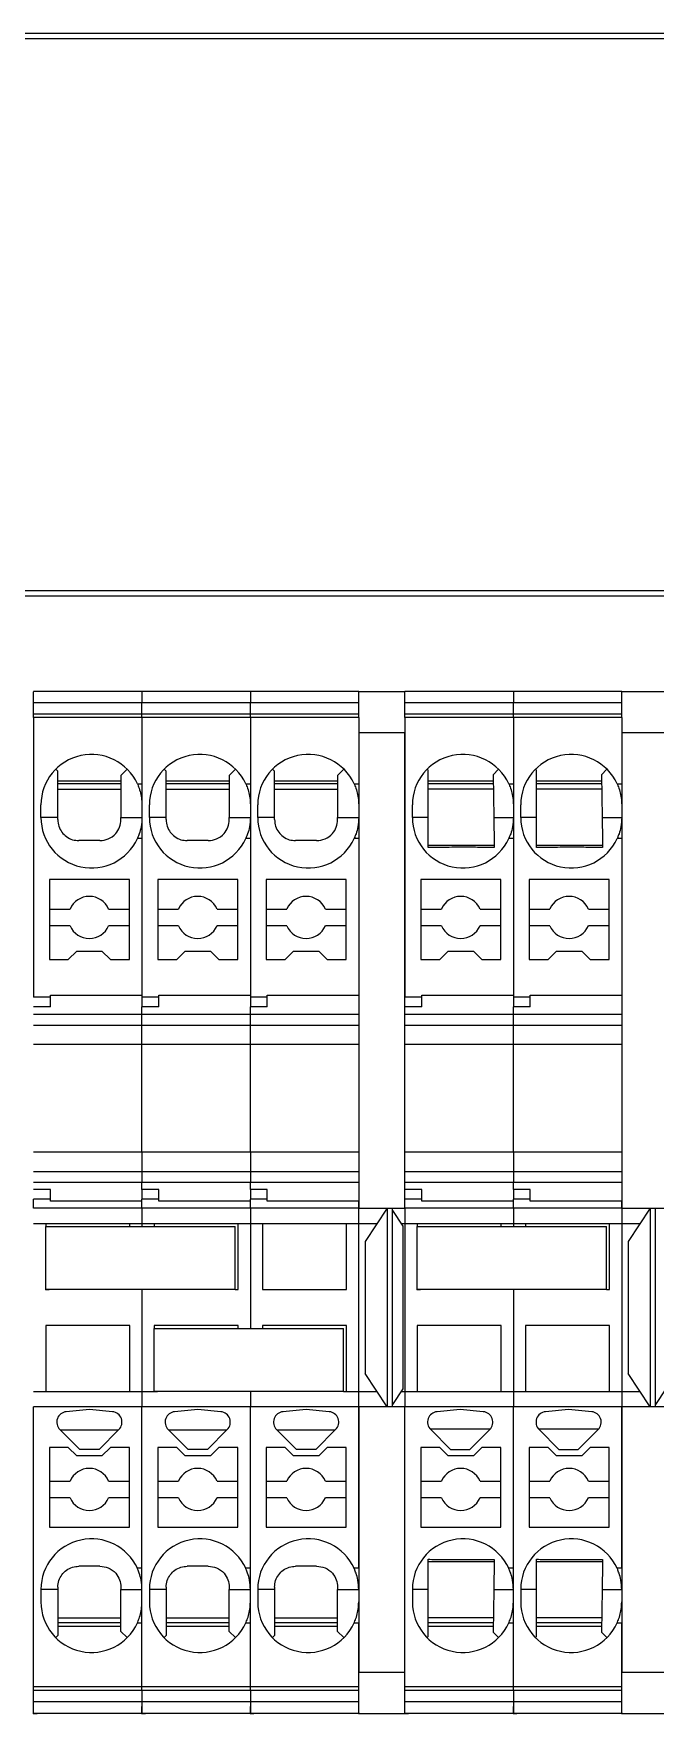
# Model space of a CAD drawing. Header units: millimetres. Extents: x 24 to 293, y 35 to 211.
# Drawn here: x 53.42 to 68.2, y 77.43 to 117.37 of the extents above; entities that cross this region are included whole.
import ezdxf

# ---------------------------------------------------------------- set-up
doc = ezdxf.new("R2010")
doc.units = ezdxf.units.MM
doc.header["$PDSIZE"] = -1

msp = doc.modelspace()

# ---------------------------------------------------------------- linework, layer by layer
at = {"color": 7, "linetype": 'Continuous', "lineweight": 25}
for p, q in [((136.464, 117.366), (38.214, 117.366)), ((136.464, 117.241), (38.214, 117.241)), ((136.464, 104.116), (38.214, 104.116)), ((136.464, 103.991), (38.214, 103.991)), ((55.998, 101.728), (53.423, 101.728)), ((53.423, 101.728), (53.423, 101.717)), ((53.423, 101.187), (53.423, 101.717)), ((55.998, 101.454), (53.423, 101.454)), ((55.998, 101.728), (55.998, 101.454)), ((58.573, 101.728), (55.998, 101.728)), ((55.998, 101.187), (55.998, 101.454)), ((58.573, 101.454), (55.998, 101.454)), ((61.148, 101.728), (58.573, 101.728)), ((58.573, 101.728), (58.573, 101.454)), ((61.148, 101.454), (58.573, 101.454)), ((58.573, 101.187), (58.573, 101.454)), ((61.148, 101.728), (62.248, 101.728)), ((61.148, 101.728), (61.148, 101.717)), ((61.148, 101.187), (61.148, 101.717)), ((64.823, 101.728), (62.248, 101.728)), ((62.248, 101.728), (62.248, 101.717)), ((62.248, 101.187), (62.248, 101.717)), ((64.823, 101.454), (62.248, 101.454)), ((67.398, 101.728), (64.823, 101.728)), ((64.823, 101.728), (64.823, 101.454)), ((67.398, 101.454), (64.823, 101.454)), ((64.823, 101.187), (64.823, 101.454)), ((67.398, 101.728), (67.398, 101.717)), ((67.398, 101.728), (68.498, 101.728)), ((67.398, 101.187), (67.398, 101.717)), ((55.998, 101.187), (53.423, 101.187)), ((53.423, 101.103), (53.423, 101.187)), ((55.998, 101.103), (53.423, 101.103)), ((53.423, 101.103), (53.423, 94.453)), ((55.998, 101.103), (55.998, 101.187)), ((58.573, 101.187), (55.998, 101.187)), ((55.998, 101.103), (55.998, 99.528)), ((58.573, 101.103), (55.998, 101.103)), ((55.998, 101.103), (55.998, 94.453)), ((61.148, 101.187), (58.573, 101.187)), ((58.573, 101.103), (58.573, 101.187)), ((61.148, 101.103), (58.573, 101.103)), ((58.573, 101.103), (58.573, 94.453)), ((58.573, 101.103), (58.573, 99.528)), ((61.148, 101.103), (61.148, 101.187)), ((61.148, 101.103), (61.148, 99.528)), ((64.823, 101.187), (62.248, 101.187)), ((62.248, 101.103), (62.248, 101.187)), ((64.823, 101.103), (62.248, 101.103)), ((62.248, 101.103), (62.248, 94.453)), ((67.398, 101.187), (64.823, 101.187)), ((64.823, 101.103), (64.823, 101.187)), ((67.398, 101.103), (64.823, 101.103)), ((64.823, 101.103), (64.823, 94.453)), ((64.823, 101.103), (64.823, 99.528)), ((67.398, 101.103), (67.398, 101.187)), ((67.398, 101.103), (67.398, 99.528)), ((61.148, 100.748), (61.148, 89.438)), ((61.148, 100.748), (62.248, 100.748)), ((62.248, 89.438), (62.248, 100.748)), ((67.398, 100.748), (67.398, 89.438)), ((67.398, 100.748), (68.498, 100.748)), ((53.998, 99.828), (53.95, 99.877)), ((55.647, 99.877), (55.498, 99.728)), ((56.573, 99.828), (56.525, 99.877)), ((58.222, 99.877), (58.073, 99.728)), ((59.148, 99.828), (59.1, 99.877)), ((60.797, 99.877), (60.648, 99.728)), ((62.798, 99.853), (62.775, 99.877)), ((62.798, 98.728), (62.798, 99.853)), ((64.472, 99.877), (64.34, 99.745)), ((65.373, 99.853), (65.35, 99.877)), ((65.373, 98.728), (65.373, 99.853)), ((67.047, 99.877), (66.915, 99.745)), ((53.998, 98.728), (53.998, 99.828)), ((53.998, 99.603), (55.498, 99.603)), ((55.498, 99.528), (53.998, 99.528)), ((55.498, 99.728), (55.498, 98.728)), ((55.889, 99.528), (55.998, 99.528)), ((56.573, 98.728), (56.573, 99.828)), ((56.573, 99.603), (58.073, 99.603)), ((58.073, 99.528), (56.573, 99.528)), ((58.073, 99.728), (58.073, 98.728)), ((58.464, 99.528), (58.573, 99.528)), ((59.148, 98.728), (59.148, 99.828)), ((59.148, 99.603), (60.648, 99.603)), ((60.648, 99.528), (59.148, 99.528)), ((60.648, 99.728), (60.648, 98.728)), ((61.039, 99.528), (61.148, 99.528)), ((62.798, 99.603), (64.342, 99.603)), ((64.343, 99.528), (62.798, 99.528)), ((64.34, 99.745), (64.357, 98.728)), ((64.714, 99.528), (64.823, 99.528)), ((65.373, 99.603), (66.917, 99.603)), ((66.918, 99.528), (65.373, 99.528)), ((66.915, 99.745), (66.932, 98.728)), ((67.289, 99.528), (67.398, 99.528)), ((53.998, 99.403), (55.498, 99.403)), ((56.573, 99.403), (58.073, 99.403)), ((59.148, 99.403), (60.648, 99.403)), ((64.345, 99.403), (62.798, 99.403)), ((66.92, 99.403), (65.373, 99.403)), ((53.598, 98.728), (53.598, 99.028)), ((53.998, 98.728), (53.598, 98.728)), ((55.498, 98.728), (55.998, 98.728)), ((56.173, 98.728), (56.173, 99.028)), ((56.573, 98.728), (56.173, 98.728)), ((58.073, 98.728), (58.573, 98.728)), ((58.748, 98.728), (58.748, 99.028)), ((59.148, 98.728), (58.748, 98.728)), ((60.648, 98.728), (61.148, 98.728)), ((62.423, 98.728), (62.423, 99.028)), ((62.798, 98.728), (62.423, 98.728)), ((64.357, 98.728), (64.823, 98.728)), ((64.998, 98.728), (64.998, 99.028)), ((65.373, 98.728), (64.998, 98.728)), ((66.932, 98.728), (67.398, 98.728)), ((55.998, 98.228), (55.889, 98.228)), ((55.998, 98.228), (55.998, 94.503)), ((58.573, 98.228), (58.464, 98.228)), ((58.573, 98.228), (58.573, 94.503)), ((61.148, 98.228), (61.039, 98.228)), ((61.148, 98.228), (61.148, 94.503)), ((64.373, 98.064), (62.798, 98.064)), ((64.823, 98.228), (64.714, 98.228)), ((64.823, 98.228), (64.823, 94.503)), ((66.948, 98.064), (65.373, 98.064)), ((67.398, 98.228), (67.289, 98.228)), ((67.398, 98.228), (67.398, 94.503)), ((55.698, 97.253), (53.798, 97.253)), ((53.798, 97.253), (53.798, 95.353)), ((55.698, 95.353), (55.698, 97.253)), ((58.273, 97.253), (56.373, 97.253)), ((56.373, 97.253), (56.373, 95.353)), ((58.273, 95.353), (58.273, 97.253)), ((60.848, 97.253), (58.948, 97.253)), ((58.948, 97.253), (58.948, 95.353)), ((60.848, 95.353), (60.848, 97.253)), ((64.523, 97.253), (62.623, 97.253)), ((62.623, 97.253), (62.623, 95.353)), ((64.523, 95.353), (64.523, 97.253)), ((67.098, 97.253), (65.198, 97.253)), ((65.198, 97.253), (65.198, 95.353)), ((67.098, 95.353), (67.098, 97.253)), ((53.798, 96.553), (54.29, 96.553)), ((55.206, 96.553), (55.698, 96.553)), ((56.373, 96.553), (56.865, 96.553)), ((57.781, 96.553), (58.273, 96.553)), ((58.948, 96.553), (59.44, 96.553)), ((60.356, 96.553), (60.848, 96.553)), ((62.623, 96.553), (63.115, 96.553)), ((64.031, 96.553), (64.523, 96.553)), ((65.198, 96.553), (65.69, 96.553)), ((66.606, 96.553), (67.098, 96.553)), ((54.29, 96.153), (53.798, 96.153)), ((55.698, 96.153), (55.206, 96.153)), ((56.865, 96.153), (56.373, 96.153)), ((58.273, 96.153), (57.781, 96.153)), ((59.44, 96.153), (58.948, 96.153)), ((60.848, 96.153), (60.356, 96.153)), ((63.115, 96.153), (62.623, 96.153)), ((64.523, 96.153), (64.031, 96.153)), ((65.69, 96.153), (65.198, 96.153)), ((67.098, 96.153), (66.606, 96.153)), ((54.248, 95.353), (54.448, 95.553)), ((54.448, 95.553), (55.048, 95.553)), ((55.048, 95.553), (55.248, 95.353)), ((56.823, 95.353), (57.023, 95.553)), ((57.023, 95.553), (57.623, 95.553)), ((57.623, 95.553), (57.823, 95.353)), ((59.398, 95.353), (59.598, 95.553)), ((59.598, 95.553), (60.198, 95.553)), ((60.198, 95.553), (60.398, 95.353)), ((63.073, 95.353), (63.273, 95.553)), ((63.273, 95.553), (63.873, 95.553)), ((63.873, 95.553), (64.073, 95.353)), ((65.648, 95.353), (65.848, 95.553)), ((65.848, 95.553), (66.448, 95.553)), ((66.448, 95.553), (66.648, 95.353)), ((53.798, 95.353), (54.248, 95.353)), ((55.248, 95.353), (55.698, 95.353)), ((56.373, 95.353), (56.823, 95.353)), ((57.823, 95.353), (58.273, 95.353)), ((58.948, 95.353), (59.398, 95.353)), ((60.398, 95.353), (60.848, 95.353)), ((62.623, 95.353), (63.073, 95.353)), ((64.073, 95.353), (64.523, 95.353)), ((65.198, 95.353), (65.648, 95.353)), ((66.648, 95.353), (67.098, 95.353)), ((53.823, 94.453), (53.423, 94.453)), ((53.823, 94.503), (55.998, 94.503)), ((53.823, 94.453), (53.823, 94.503)), ((53.823, 94.225), (53.823, 94.453)), ((55.998, 94.453), (55.998, 94.225)), ((56.398, 94.453), (55.998, 94.453)), ((56.398, 94.503), (58.573, 94.503)), ((56.398, 94.453), (56.398, 94.503)), ((56.398, 94.225), (56.398, 94.453)), ((58.973, 94.453), (58.573, 94.453)), ((58.573, 94.453), (58.573, 94.225)), ((58.973, 94.503), (61.148, 94.503)), ((58.973, 94.453), (58.973, 94.503)), ((58.973, 94.225), (58.973, 94.453)), ((62.648, 94.453), (62.248, 94.453)), ((62.648, 94.503), (64.823, 94.503)), ((62.648, 94.453), (62.648, 94.503)), ((62.648, 94.225), (62.648, 94.453)), ((65.223, 94.453), (64.823, 94.453)), ((64.823, 94.453), (64.823, 94.225)), ((65.223, 94.503), (67.398, 94.503)), ((65.223, 94.453), (65.223, 94.503)), ((65.223, 94.225), (65.223, 94.453)), ((53.823, 94.225), (53.423, 94.225)), ((55.998, 94.048), (53.423, 94.048)), ((55.998, 94.048), (55.998, 94.225)), ((56.398, 94.225), (55.998, 94.225)), ((55.998, 93.792), (55.998, 94.048)), ((58.573, 94.048), (55.998, 94.048)), ((58.973, 94.225), (58.573, 94.225)), ((58.573, 94.048), (58.573, 94.225)), ((61.148, 94.048), (58.573, 94.048)), ((58.573, 93.792), (58.573, 94.048)), ((62.648, 94.225), (62.248, 94.225)), ((64.823, 94.048), (62.248, 94.048)), ((65.223, 94.225), (64.823, 94.225)), ((64.823, 94.048), (64.823, 94.225)), ((67.398, 94.048), (64.823, 94.048)), ((64.823, 93.792), (64.823, 94.048)), ((53.423, 93.792), (55.998, 93.792)), ((55.998, 93.336), (55.998, 93.792)), ((55.998, 93.792), (58.573, 93.792)), ((58.573, 93.792), (61.148, 93.792)), ((58.573, 93.336), (58.573, 93.792)), ((62.248, 93.792), (64.823, 93.792)), ((64.823, 93.792), (67.398, 93.792)), ((64.823, 93.336), (64.823, 93.792)), ((53.423, 93.336), (55.998, 93.336)), ((55.998, 90.77), (55.998, 93.336)), ((55.998, 93.336), (58.573, 93.336)), ((58.573, 93.336), (61.148, 93.336)), ((58.573, 90.77), (58.573, 93.336)), ((62.248, 93.336), (64.823, 93.336)), ((64.823, 93.336), (67.398, 93.336)), ((64.823, 90.77), (64.823, 93.336)), ((55.998, 90.77), (53.423, 90.77)), ((55.998, 90.77), (55.998, 90.314)), ((58.573, 90.77), (55.998, 90.77)), ((61.148, 90.77), (58.573, 90.77)), ((58.573, 90.77), (58.573, 90.314)), ((64.823, 90.77), (62.248, 90.77)), ((67.398, 90.77), (64.823, 90.77)), ((64.823, 90.77), (64.823, 90.314)), ((53.423, 90.314), (55.998, 90.314)), ((55.998, 90.314), (55.998, 90.058)), ((55.998, 90.314), (58.573, 90.314)), ((58.573, 90.314), (61.148, 90.314)), ((58.573, 90.314), (58.573, 90.058)), ((62.248, 90.314), (64.823, 90.314)), ((64.823, 90.314), (67.398, 90.314)), ((64.823, 90.314), (64.823, 90.058)), ((53.423, 90.058), (55.998, 90.058)), ((53.823, 89.882), (53.423, 89.882)), ((53.823, 89.654), (53.823, 89.882)), ((55.998, 89.882), (55.998, 90.058)), ((55.998, 90.058), (58.573, 90.058)), ((56.398, 89.882), (55.998, 89.882)), ((55.998, 89.882), (55.998, 89.654)), ((56.398, 89.654), (56.398, 89.882)), ((58.573, 90.058), (61.148, 90.058)), ((58.573, 89.882), (58.573, 90.058)), ((58.973, 89.882), (58.573, 89.882)), ((58.573, 89.882), (58.573, 89.654)), ((58.973, 89.654), (58.973, 89.882)), ((62.248, 90.058), (64.823, 90.058)), ((62.648, 89.882), (62.248, 89.882)), ((62.648, 89.654), (62.648, 89.882)), ((64.823, 90.058), (67.398, 90.058)), ((64.823, 89.882), (64.823, 90.058)), ((65.223, 89.882), (64.823, 89.882)), ((64.823, 89.882), (64.823, 89.654)), ((65.223, 89.654), (65.223, 89.882)), ((53.823, 89.654), (53.423, 89.654)), ((53.423, 89.438), (53.423, 89.654)), ((53.823, 89.603), (53.823, 89.654)), ((55.998, 89.603), (53.823, 89.603)), ((56.398, 89.654), (55.998, 89.654)), ((55.998, 89.438), (55.998, 89.654)), ((55.998, 89.438), (55.998, 89.603)), ((56.398, 89.603), (56.398, 89.654)), ((58.573, 89.603), (56.398, 89.603)), ((58.973, 89.654), (58.573, 89.654)), ((58.573, 89.438), (58.573, 89.654)), ((58.573, 89.438), (58.573, 89.603)), ((58.973, 89.603), (58.973, 89.654)), ((61.148, 89.603), (58.973, 89.603)), ((61.148, 89.438), (61.148, 89.603)), ((62.648, 89.654), (62.248, 89.654)), ((62.248, 89.438), (62.248, 89.654)), ((62.648, 89.603), (62.648, 89.654)), ((64.823, 89.603), (62.648, 89.603)), ((65.223, 89.654), (64.823, 89.654)), ((64.823, 89.438), (64.823, 89.654)), ((64.823, 89.438), (64.823, 89.603)), ((65.223, 89.603), (65.223, 89.654)), ((67.398, 89.603), (65.223, 89.603)), ((67.398, 89.438), (67.398, 89.603)), ((55.998, 89.438), (53.423, 89.438)), ((53.423, 89.078), (55.998, 89.078)), ((53.711, 89.078), (53.711, 89.003)), ((55.711, 89.003), (55.711, 89.078)), ((55.998, 89.438), (55.998, 89.078)), ((58.573, 89.438), (55.998, 89.438)), ((55.998, 89.078), (55.998, 89.003)), ((55.998, 89.078), (58.573, 89.078)), ((56.286, 89.078), (56.286, 89.003)), ((58.286, 87.503), (58.286, 89.078)), ((61.148, 89.438), (58.573, 89.438)), ((58.573, 89.438), (58.573, 89.078)), ((58.573, 89.078), (61.148, 89.078)), ((58.573, 89.078), (58.573, 86.578)), ((58.861, 89.078), (58.861, 87.503)), ((60.861, 87.503), (60.861, 89.078)), ((61.148, 89.078), (61.148, 89.438)), ((61.148, 89.438), (62.248, 89.438)), ((61.148, 89.078), (61.585, 89.078)), ((61.148, 85.078), (61.148, 89.078)), ((61.823, 89.438), (61.298, 88.646)), ((61.823, 89.438), (61.823, 84.719)), ((61.823, 89.438), (61.948, 89.438)), ((61.948, 84.719), (61.948, 89.438)), ((61.948, 89.387), (62.198, 89.01)), ((62.153, 89.078), (62.248, 89.078)), ((64.823, 89.438), (62.248, 89.438)), ((62.248, 89.438), (62.248, 89.078)), ((62.248, 89.078), (64.823, 89.078)), ((62.248, 89.078), (62.248, 85.078)), ((62.536, 89.078), (62.536, 89.003)), ((64.536, 89.003), (64.536, 89.078)), ((67.398, 89.438), (64.823, 89.438)), ((64.823, 89.438), (64.823, 89.078)), ((64.823, 89.078), (67.398, 89.078)), ((64.823, 89.078), (64.823, 89.003)), ((65.111, 89.078), (65.111, 89.003)), ((67.111, 87.503), (67.111, 89.078)), ((67.398, 89.438), (67.398, 89.078)), ((67.398, 89.438), (68.498, 89.438)), ((67.398, 89.078), (67.398, 85.078)), ((67.398, 89.078), (67.835, 89.078)), ((68.073, 89.438), (67.548, 88.646)), ((68.073, 89.438), (68.073, 84.719)), ((68.073, 89.438), (68.198, 89.438)), ((68.198, 84.719), (68.198, 89.438)), ((53.711, 89.003), (58.211, 89.003)), ((53.711, 87.503), (53.711, 89.003)), ((58.211, 87.503), (58.211, 89.003)), ((62.198, 89.01), (62.198, 85.147)), ((62.536, 89.003), (67.036, 89.003)), ((62.536, 87.503), (62.536, 89.003)), ((67.036, 87.503), (67.036, 89.003)), ((61.298, 88.646), (61.298, 85.511)), ((67.548, 88.646), (67.548, 85.511)), ((58.211, 87.503), (53.711, 87.503)), ((55.998, 87.503), (55.998, 85.078)), ((58.211, 87.503), (58.286, 87.503)), ((58.861, 87.503), (60.861, 87.503)), ((67.036, 87.503), (62.536, 87.503)), ((64.823, 87.503), (64.823, 85.078)), ((67.036, 87.503), (67.111, 87.503)), ((55.711, 86.653), (53.711, 86.653)), ((53.711, 86.653), (53.711, 85.078)), ((55.711, 85.078), (55.711, 86.653)), ((58.286, 86.653), (56.286, 86.653)), ((56.286, 86.653), (56.286, 86.578)), ((56.286, 85.078), (56.286, 86.578)), ((56.286, 86.578), (60.786, 86.578)), ((58.286, 86.578), (58.286, 86.653)), ((60.861, 86.653), (58.861, 86.653)), ((58.861, 86.653), (58.861, 86.578)), ((60.786, 85.078), (60.786, 86.578)), ((60.861, 85.078), (60.861, 86.653)), ((64.536, 86.653), (62.536, 86.653)), ((62.536, 86.653), (62.536, 85.078)), ((64.536, 85.078), (64.536, 86.653)), ((67.111, 86.653), (65.111, 86.653)), ((65.111, 86.653), (65.111, 85.078)), ((67.111, 85.078), (67.111, 86.653)), ((61.823, 84.719), (61.298, 85.511)), ((68.073, 84.719), (67.548, 85.511)), ((53.423, 85.078), (55.998, 85.078)), ((55.998, 85.078), (55.998, 84.719)), ((55.998, 85.078), (56.286, 85.078)), ((60.786, 85.078), (56.286, 85.078)), ((58.573, 85.078), (58.573, 84.719)), ((60.786, 85.078), (61.148, 85.078)), ((61.148, 84.719), (61.148, 85.078)), ((61.148, 85.078), (61.585, 85.078)), ((62.198, 85.147), (61.948, 84.77)), ((62.153, 85.078), (62.248, 85.078)), ((62.248, 85.078), (64.823, 85.078)), ((62.248, 85.078), (62.248, 84.719)), ((64.823, 85.078), (67.398, 85.078)), ((64.823, 85.078), (64.823, 84.719)), ((67.398, 85.078), (67.398, 84.719)), ((67.398, 85.078), (67.835, 85.078)), ((68.448, 85.147), (68.198, 84.77)), ((55.998, 84.719), (53.423, 84.719)), ((53.423, 78.057), (53.423, 84.719)), ((55.998, 80.878), (55.998, 84.719)), ((58.573, 84.719), (55.998, 84.719)), ((55.998, 78.057), (55.998, 84.719)), ((61.148, 84.719), (58.573, 84.719)), ((58.573, 78.057), (58.573, 84.719)), ((58.573, 80.878), (58.573, 84.719)), ((62.248, 84.719), (61.148, 84.719)), ((61.148, 84.719), (61.148, 78.408)), ((61.148, 80.878), (61.148, 84.719)), ((61.948, 84.719), (61.823, 84.719)), ((64.823, 84.719), (62.248, 84.719)), ((62.248, 78.057), (62.248, 84.719)), ((62.248, 78.408), (62.248, 84.719)), ((67.398, 84.719), (64.823, 84.719)), ((64.823, 78.057), (64.823, 84.719)), ((64.823, 80.878), (64.823, 84.719)), ((67.398, 80.878), (67.398, 84.719)), ((68.498, 84.719), (67.398, 84.719)), ((67.398, 84.719), (67.398, 78.408)), ((68.198, 84.719), (68.073, 84.719)), ((54.748, 84.654), (54.199, 84.602)), ((55.297, 84.602), (54.748, 84.654)), ((57.323, 84.654), (56.774, 84.602)), ((57.872, 84.602), (57.323, 84.654)), ((59.898, 84.654), (59.349, 84.602)), ((60.447, 84.602), (59.898, 84.654)), ((63.561, 84.654), (63.012, 84.602)), ((64.109, 84.602), (63.561, 84.654)), ((66.136, 84.654), (65.587, 84.602)), ((66.684, 84.602), (66.136, 84.654)), ((54.046, 84.176), (54.52, 83.703)), ((54.055, 84.168), (55.442, 84.168)), ((55.45, 84.176), (54.977, 83.703)), ((56.621, 84.176), (57.095, 83.703)), ((56.63, 84.168), (58.017, 84.168)), ((58.025, 84.176), (57.552, 83.703)), ((59.196, 84.176), (59.67, 83.703)), ((59.205, 84.168), (60.592, 84.168)), ((60.6, 84.176), (60.127, 83.703)), ((64.272, 84.187), (62.849, 84.187)), ((62.859, 84.176), (63.332, 83.703)), ((63.789, 83.703), (64.04, 83.954)), ((64.04, 83.954), (64.262, 84.176)), ((66.847, 84.187), (65.424, 84.187)), ((65.434, 84.176), (65.907, 83.703)), ((66.364, 83.703), (66.615, 83.954)), ((66.615, 83.954), (66.837, 84.176)), ((53.798, 83.753), (53.798, 81.853)), ((54.248, 83.753), (53.798, 83.753)), ((54.448, 83.553), (54.248, 83.753)), ((55.048, 83.553), (54.448, 83.553)), ((54.977, 83.703), (54.52, 83.703)), ((55.248, 83.753), (55.048, 83.553)), ((55.698, 83.753), (55.248, 83.753)), ((55.698, 81.853), (55.698, 83.753)), ((56.373, 83.753), (56.373, 81.853)), ((56.823, 83.753), (56.373, 83.753)), ((57.023, 83.553), (56.823, 83.753)), ((57.623, 83.553), (57.023, 83.553)), ((57.552, 83.703), (57.095, 83.703)), ((57.823, 83.753), (57.623, 83.553)), ((58.273, 83.753), (57.823, 83.753)), ((58.273, 81.853), (58.273, 83.753)), ((58.948, 83.753), (58.948, 81.853)), ((59.398, 83.753), (58.948, 83.753)), ((59.598, 83.553), (59.398, 83.753)), ((60.198, 83.553), (59.598, 83.553)), ((60.127, 83.703), (59.67, 83.703)), ((60.398, 83.753), (60.198, 83.553)), ((60.848, 83.753), (60.398, 83.753)), ((60.848, 81.853), (60.848, 83.753)), ((62.623, 83.753), (62.623, 81.853)), ((63.073, 83.753), (62.623, 83.753)), ((63.273, 83.553), (63.073, 83.753)), ((63.873, 83.553), (63.273, 83.553)), ((63.332, 83.703), (63.789, 83.703)), ((64.073, 83.753), (63.873, 83.553)), ((64.523, 83.753), (64.073, 83.753)), ((64.523, 81.853), (64.523, 83.753)), ((65.198, 83.753), (65.198, 81.853)), ((65.648, 83.753), (65.198, 83.753)), ((65.848, 83.553), (65.648, 83.753)), ((66.448, 83.553), (65.848, 83.553)), ((65.907, 83.703), (66.364, 83.703)), ((66.648, 83.753), (66.448, 83.553)), ((67.098, 83.753), (66.648, 83.753)), ((67.098, 81.853), (67.098, 83.753)), ((53.798, 82.953), (54.29, 82.953)), ((55.206, 82.953), (55.698, 82.953)), ((56.373, 82.953), (56.865, 82.953)), ((57.781, 82.953), (58.273, 82.953)), ((58.948, 82.953), (59.44, 82.953)), ((60.356, 82.953), (60.848, 82.953)), ((62.623, 82.953), (63.115, 82.953)), ((64.031, 82.953), (64.523, 82.953)), ((65.198, 82.953), (65.69, 82.953)), ((66.606, 82.953), (67.098, 82.953)), ((54.29, 82.553), (53.798, 82.553)), ((55.698, 82.553), (55.206, 82.553)), ((56.865, 82.553), (56.373, 82.553)), ((58.273, 82.553), (57.781, 82.553)), ((59.44, 82.553), (58.948, 82.553)), ((60.848, 82.553), (60.356, 82.553)), ((63.115, 82.553), (62.623, 82.553)), ((64.523, 82.553), (64.031, 82.553)), ((65.69, 82.553), (65.198, 82.553)), ((67.098, 82.553), (66.606, 82.553)), ((53.798, 81.853), (55.698, 81.853)), ((56.373, 81.853), (58.273, 81.853)), ((58.948, 81.853), (60.848, 81.853)), ((62.623, 81.853), (64.523, 81.853)), ((65.198, 81.853), (67.098, 81.853)), ((55.998, 80.878), (55.889, 80.878)), ((58.573, 80.878), (58.464, 80.878)), ((61.148, 80.878), (61.039, 80.878)), ((62.798, 81.043), (64.373, 81.043)), ((64.823, 80.878), (64.714, 80.878)), ((65.373, 81.043), (66.948, 81.043)), ((67.398, 80.878), (67.289, 80.878)), ((53.598, 80.378), (53.598, 80.078)), ((53.998, 80.378), (53.598, 80.378)), ((53.998, 80.378), (53.998, 79.278)), ((55.498, 79.378), (55.498, 80.378)), ((55.498, 80.378), (55.998, 80.378)), ((56.173, 80.378), (56.173, 80.078)), ((56.573, 80.378), (56.173, 80.378)), ((56.573, 80.378), (56.573, 79.278)), ((58.073, 79.378), (58.073, 80.378)), ((58.073, 80.378), (58.573, 80.378)), ((58.748, 80.378), (58.748, 80.078)), ((59.148, 80.378), (58.748, 80.378)), ((59.148, 80.378), (59.148, 79.278)), ((60.648, 79.378), (60.648, 80.378)), ((60.648, 80.378), (61.148, 80.378)), ((62.423, 80.378), (62.423, 80.078)), ((62.798, 80.378), (62.423, 80.378)), ((62.798, 79.253), (62.798, 80.378)), ((64.357, 80.378), (64.34, 79.362)), ((64.357, 80.378), (64.823, 80.378)), ((64.998, 80.378), (64.998, 80.078)), ((65.373, 80.378), (64.998, 80.378)), ((65.373, 79.253), (65.373, 80.378)), ((66.932, 80.378), (66.915, 79.362)), ((66.932, 80.378), (67.398, 80.378)), ((53.998, 79.703), (55.498, 79.703)), ((55.498, 79.578), (53.998, 79.578)), ((53.998, 79.503), (55.498, 79.503)), ((55.889, 79.578), (55.998, 79.578)), ((55.998, 78.057), (55.998, 79.578)), ((56.573, 79.703), (58.073, 79.703)), ((58.073, 79.578), (56.573, 79.578)), ((56.573, 79.503), (58.073, 79.503)), ((58.464, 79.578), (58.573, 79.578)), ((58.573, 78.057), (58.573, 79.578)), ((59.148, 79.703), (60.648, 79.703)), ((60.648, 79.578), (59.148, 79.578)), ((59.148, 79.503), (60.648, 79.503)), ((61.039, 79.578), (61.148, 79.578)), ((61.148, 78.057), (61.148, 79.578)), ((64.345, 79.703), (62.798, 79.703)), ((64.343, 79.578), (62.798, 79.578)), ((62.798, 79.503), (64.342, 79.503)), ((64.714, 79.578), (64.823, 79.578)), ((64.823, 78.057), (64.823, 79.578)), ((66.92, 79.703), (65.373, 79.703)), ((66.918, 79.578), (65.373, 79.578)), ((65.373, 79.503), (66.917, 79.503)), ((67.289, 79.578), (67.398, 79.578)), ((67.398, 78.057), (67.398, 79.578)), ((53.998, 79.278), (53.95, 79.23)), ((55.647, 79.23), (55.498, 79.378)), ((56.573, 79.278), (56.525, 79.23)), ((58.222, 79.23), (58.073, 79.378)), ((59.148, 79.278), (59.1, 79.23)), ((60.797, 79.23), (60.648, 79.378)), ((62.798, 79.253), (62.775, 79.23)), ((64.472, 79.23), (64.34, 79.362)), ((65.373, 79.253), (65.35, 79.23)), ((67.047, 79.23), (66.915, 79.362)), ((61.148, 78.408), (62.248, 78.408)), ((67.398, 78.408), (68.498, 78.408)), ((55.998, 78.057), (53.423, 78.057)), ((53.423, 77.972), (53.423, 78.057)), ((53.423, 77.44), (53.423, 77.972)), ((55.998, 77.972), (53.423, 77.972)), ((55.998, 77.972), (55.998, 78.057)), ((58.573, 78.057), (55.998, 78.057)), ((55.998, 77.972), (55.998, 77.702)), ((58.573, 77.972), (55.998, 77.972)), ((61.148, 78.057), (58.573, 78.057)), ((58.573, 77.972), (58.573, 78.057)), ((61.148, 77.972), (58.573, 77.972)), ((58.573, 77.972), (58.573, 77.702)), ((61.148, 77.972), (61.148, 78.057)), ((61.148, 77.44), (61.148, 77.972)), ((64.823, 78.057), (62.248, 78.057)), ((62.248, 77.972), (62.248, 78.057)), ((64.823, 77.972), (62.248, 77.972)), ((62.248, 77.44), (62.248, 77.972)), ((67.398, 78.057), (64.823, 78.057)), ((64.823, 77.972), (64.823, 78.057)), ((67.398, 77.972), (64.823, 77.972)), ((64.823, 77.972), (64.823, 77.702)), ((67.398, 77.972), (67.398, 78.057)), ((67.398, 77.44), (67.398, 77.972)), ((55.998, 77.702), (53.423, 77.702)), ((55.998, 77.702), (55.998, 77.428)), ((58.573, 77.702), (55.998, 77.702)), ((61.148, 77.702), (58.573, 77.702)), ((58.573, 77.702), (58.573, 77.428)), ((64.823, 77.702), (62.248, 77.702)), ((67.398, 77.702), (64.823, 77.702)), ((64.823, 77.702), (64.823, 77.428)), ((53.423, 77.44), (53.423, 77.428)), ((55.998, 77.428), (53.423, 77.428)), ((58.573, 77.428), (55.998, 77.428)), ((61.148, 77.428), (58.573, 77.428)), ((61.148, 77.44), (61.148, 77.428)), ((61.148, 77.428), (62.248, 77.428)), ((62.248, 77.44), (62.248, 77.428)), ((64.823, 77.428), (62.248, 77.428)), ((67.398, 77.428), (64.823, 77.428)), ((67.398, 77.44), (67.398, 77.428)), ((67.398, 77.428), (68.498, 77.428))]:
    msp.add_line(p, q, dxfattribs=at)
at = {"color": 7, "linetype": 'Continuous'}
for p, q in [((53.711, 87.503), (53.711, 87.665)), ((53.711, 87.503), (53.791, 87.503)), ((62.536, 87.503), (62.536, 87.665)), ((62.536, 87.503), (62.616, 87.503)), ((56.286, 85.078), (56.286, 85.24)), ((56.286, 85.078), (56.366, 85.078)), ((53.423, 77.428), (53.423, 77.59)), ((55.998, 77.428), (55.998, 77.59)), ((58.573, 77.428), (58.573, 77.59)), ((61.148, 77.428), (61.148, 77.59)), ((62.248, 77.428), (62.248, 77.59)), ((64.823, 77.428), (64.823, 77.59)), ((67.398, 77.428), (67.398, 77.59)), ((53.423, 77.428), (53.504, 77.428)), ((55.998, 77.428), (56.079, 77.428)), ((58.573, 77.428), (58.654, 77.428)), ((61.148, 77.428), (61.229, 77.428)), ((62.248, 77.428), (62.329, 77.428)), ((64.823, 77.428), (64.904, 77.428)), ((67.398, 77.428), (67.479, 77.428))]:
    msp.add_line(p, q, dxfattribs=at)
at = {"color": 7, "linetype": 'Continuous', "lineweight": 25}
for centre, radius, start, end in [((54.798, 99.028), 1.2, 24.6243, 180), ((57.373, 99.028), 1.2, 24.6243, 180), ((59.948, 99.028), 1.2, 24.6243, 180), ((63.623, 99.028), 1.2, 24.6243, 180), ((66.198, 99.028), 1.2, 24.6243, 180), ((54.798, 98.728), 1.2, 180, 335.3757), ((57.373, 98.728), 1.2, 180, 335.3757), ((59.948, 98.728), 1.2, 180, 335.3757), ((63.623, 98.728), 1.2, 180, 335.3757), ((66.198, 98.728), 1.2, 180, 335.3757), ((54.748, 96.353), 0.5, 23.5782, 156.4218), ((57.323, 96.353), 0.5, 23.5782, 156.4218), ((59.898, 96.353), 0.5, 23.5782, 156.4218), ((63.573, 96.353), 0.5, 23.5782, 156.4218), ((66.148, 96.353), 0.5, 23.5782, 156.4218), ((54.748, 96.353), 0.5, 203.5782, 336.4218), ((57.323, 96.353), 0.5, 203.5782, 336.4218), ((59.898, 96.353), 0.5, 203.5782, 336.4218), ((63.573, 96.353), 0.5, 203.5782, 336.4218), ((66.148, 96.353), 0.5, 203.5782, 336.4218), ((54.223, 84.353), 0.25, 95.4406, 224.9997), ((55.273, 84.353), 0.25, 315, 84.5597), ((56.798, 84.353), 0.25, 95.4406, 224.9997), ((57.848, 84.353), 0.25, 315, 84.5597), ((59.373, 84.353), 0.25, 95.4406, 224.9997), ((60.423, 84.353), 0.25, 315, 84.5597), ((63.036, 84.353), 0.25, 95.4403, 225), ((64.086, 84.353), 0.25, 315, 84.5597), ((65.611, 84.353), 0.25, 95.4403, 225), ((66.661, 84.353), 0.25, 315, 84.5597), ((54.748, 82.753), 0.5, 23.5782, 156.4218), ((57.323, 82.753), 0.5, 23.5782, 156.4218), ((59.898, 82.753), 0.5, 23.5782, 156.4218), ((63.573, 82.753), 0.5, 23.5782, 156.4218), ((66.148, 82.753), 0.5, 23.5782, 156.4218), ((54.748, 82.753), 0.5, 203.5782, 336.4218), ((57.323, 82.753), 0.5, 203.5782, 336.4218), ((59.898, 82.753), 0.5, 203.5782, 336.4218), ((63.573, 82.753), 0.5, 203.5782, 336.4218), ((66.148, 82.753), 0.5, 203.5782, 336.4218), ((54.798, 80.378), 1.2, 24.6243, 180), ((57.373, 80.378), 1.2, 24.6243, 180), ((59.948, 80.378), 1.2, 24.6243, 180), ((63.623, 80.378), 1.2, 24.6243, 180), ((66.198, 80.378), 1.2, 24.6243, 180), ((54.798, 80.078), 1.2, 180, 335.3757), ((57.373, 80.078), 1.2, 180, 335.3757), ((59.948, 80.078), 1.2, 180, 335.3757), ((63.623, 80.078), 1.2, 180, 335.3757), ((66.198, 80.078), 1.2, 180, 335.3757)]:
    msp.add_arc(centre, radius, start, end, dxfattribs=at)
for points, knots in [([(55.889, 99.528), (55.894, 99.518), (55.903, 99.499), (55.953, 99.366), (55.99, 99.203), (55.996, 99.087), (55.998, 99.028)], [0, 0, 0, 0, 0.2793768, 0.5592366, 0.779705, 1, 1, 1, 1]), ([(58.464, 99.528), (58.469, 99.518), (58.478, 99.499), (58.528, 99.366), (58.565, 99.203), (58.571, 99.087), (58.573, 99.028)], [0, 0, 0, 0, 0.279377, 0.559237, 0.779705, 1, 1, 1, 1]), ([(61.039, 99.528), (61.044, 99.518), (61.053, 99.499), (61.103, 99.366), (61.14, 99.203), (61.146, 99.087), (61.148, 99.028)], [0, 0, 0, 0, 0.279377, 0.559237, 0.779705, 1, 1, 1, 1]), ([(64.714, 99.528), (64.719, 99.518), (64.728, 99.499), (64.778, 99.366), (64.815, 99.203), (64.821, 99.087), (64.823, 99.028)], [0, 0, 0, 0, 0.279377, 0.559237, 0.779705, 1, 1, 1, 1]), ([(67.289, 99.528), (67.294, 99.518), (67.303, 99.499), (67.353, 99.366), (67.39, 99.203), (67.396, 99.087), (67.398, 99.028)], [0, 0, 0, 0, 0.279377, 0.559237, 0.779705, 1, 1, 1, 1]), ([(53.998, 98.678), (53.998, 98.684), (53.998, 98.693), (53.998, 98.706), (53.998, 98.717), (53.998, 98.725), (53.998, 98.728)], [0, 0, 0, 0, 0.339953, 0.559971, 0.779988, 1, 1, 1, 1]), ([(53.998, 98.678), (54.003, 98.624), (54.013, 98.516), (54.092, 98.374), (54.206, 98.262), (54.349, 98.191), (54.448, 98.182), (54.498, 98.178)], [0, 0, 0, 0, 0.1863597, 0.3728312, 0.5595427, 0.779639, 1, 1, 1, 1]), ([(54.998, 98.178), (55.066, 98.186), (55.201, 98.201), (55.371, 98.326), (55.479, 98.496), (55.492, 98.618), (55.498, 98.678)], [0, 0, 0, 0, 0.280277, 0.55985, 0.779964, 1, 1, 1, 1]), ([(55.498, 98.678), (55.498, 98.684), (55.498, 98.693), (55.498, 98.706), (55.498, 98.717), (55.498, 98.725), (55.498, 98.728)], [0, 0, 0, 0, 0.340006, 0.560015, 0.780014, 1, 1, 1, 1]), ([(55.998, 98.728), (55.994, 98.654), (55.985, 98.506), (55.937, 98.344), (55.898, 98.246), (55.892, 98.234), (55.889, 98.228)], [0, 0, 0, 0, 0.279411, 0.559249, 0.779762, 1, 1, 1, 1]), ([(56.573, 98.678), (56.573, 98.684), (56.573, 98.693), (56.573, 98.706), (56.573, 98.717), (56.573, 98.725), (56.573, 98.728)], [0, 0, 0, 0, 0.339953, 0.559971, 0.779988, 1, 1, 1, 1]), ([(56.573, 98.678), (56.578, 98.624), (56.588, 98.516), (56.667, 98.374), (56.781, 98.262), (56.924, 98.191), (57.023, 98.182), (57.073, 98.178)], [0, 0, 0, 0, 0.18636, 0.372831, 0.559543, 0.779639, 1, 1, 1, 1]), ([(57.573, 98.178), (57.641, 98.186), (57.776, 98.201), (57.946, 98.326), (58.054, 98.496), (58.067, 98.618), (58.073, 98.678)], [0, 0, 0, 0, 0.280277, 0.55985, 0.779964, 1, 1, 1, 1]), ([(58.073, 98.678), (58.073, 98.684), (58.073, 98.693), (58.073, 98.706), (58.073, 98.717), (58.073, 98.725), (58.073, 98.728)], [0, 0, 0, 0, 0.3400055, 0.5600154, 0.7800145, 1, 1, 1, 1]), ([(58.573, 98.728), (58.569, 98.654), (58.56, 98.506), (58.512, 98.344), (58.473, 98.246), (58.467, 98.234), (58.464, 98.228)], [0, 0, 0, 0, 0.279411, 0.559249, 0.779762, 1, 1, 1, 1]), ([(59.148, 98.678), (59.148, 98.684), (59.148, 98.693), (59.148, 98.706), (59.148, 98.717), (59.148, 98.725), (59.148, 98.728)], [0, 0, 0, 0, 0.339953, 0.559971, 0.779988, 1, 1, 1, 1]), ([(59.148, 98.678), (59.153, 98.624), (59.163, 98.516), (59.242, 98.374), (59.356, 98.262), (59.499, 98.191), (59.598, 98.182), (59.648, 98.178)], [0, 0, 0, 0, 0.18636, 0.372831, 0.559543, 0.779639, 1, 1, 1, 1]), ([(60.148, 98.178), (60.216, 98.186), (60.351, 98.201), (60.521, 98.326), (60.629, 98.496), (60.642, 98.618), (60.648, 98.678)], [0, 0, 0, 0, 0.280277, 0.55985, 0.779964, 1, 1, 1, 1]), ([(60.648, 98.678), (60.648, 98.684), (60.648, 98.693), (60.648, 98.706), (60.648, 98.717), (60.648, 98.725), (60.648, 98.728)], [0, 0, 0, 0, 0.3400055, 0.5600154, 0.7800145, 1, 1, 1, 1]), ([(61.148, 98.728), (61.144, 98.654), (61.135, 98.506), (61.087, 98.344), (61.048, 98.246), (61.042, 98.234), (61.039, 98.228)], [0, 0, 0, 0, 0.279411, 0.559249, 0.779762, 1, 1, 1, 1]), ([(62.798, 98.014), (62.798, 98.126), (62.798, 98.281), (62.798, 98.536), (62.798, 98.664), (62.798, 98.728)], [0, 0, 0, 0, 0.560392, 0.780592, 1, 1, 1, 1]), ([(64.357, 98.728), (64.359, 98.645), (64.362, 98.479), (64.365, 98.244), (64.368, 98.102), (64.369, 98.015)], [0, 0, 0, 0, 0.278247, 0.558723, 1, 1, 1, 1]), ([(64.823, 98.728), (64.819, 98.654), (64.81, 98.506), (64.762, 98.344), (64.723, 98.246), (64.717, 98.234), (64.714, 98.228)], [0, 0, 0, 0, 0.2794113, 0.5592489, 0.7797617, 1, 1, 1, 1]), ([(65.373, 98.014), (65.373, 98.126), (65.373, 98.281), (65.373, 98.536), (65.373, 98.664), (65.373, 98.728)], [0, 0, 0, 0, 0.560392, 0.780592, 1, 1, 1, 1]), ([(66.932, 98.728), (66.934, 98.645), (66.937, 98.479), (66.94, 98.244), (66.943, 98.102), (66.944, 98.015)], [0, 0, 0, 0, 0.278247, 0.5587226, 1, 1, 1, 1]), ([(67.398, 98.728), (67.394, 98.654), (67.385, 98.506), (67.337, 98.344), (67.298, 98.246), (67.292, 98.234), (67.289, 98.228)], [0, 0, 0, 0, 0.2794113, 0.5592489, 0.7797617, 1, 1, 1, 1]), ([(54.998, 98.178), (54.952, 98.178), (54.86, 98.178), (54.67, 98.178), (54.563, 98.178), (54.498, 98.178)], [0, 0, 0, 0, 0.280521, 0.560105, 1, 1, 1, 1]), ([(57.573, 98.178), (57.527, 98.178), (57.435, 98.178), (57.245, 98.178), (57.138, 98.178), (57.073, 98.178)], [0, 0, 0, 0, 0.280521, 0.560105, 1, 1, 1, 1]), ([(60.148, 98.178), (60.102, 98.178), (60.01, 98.178), (59.82, 98.178), (59.713, 98.178), (59.648, 98.178)], [0, 0, 0, 0, 0.280521, 0.560105, 1, 1, 1, 1]), ([(64.369, 98.015), (64.26, 98.016), (64.097, 98.018), (63.82, 98.02), (63.543, 98.02), (63.29, 98.019), (63.043, 98.017), (62.891, 98.015), (62.798, 98.014)], [0, 0, 0, 0, 0.250691, 0.375782, 0.499499, 0.638783, 0.779181, 1, 1, 1, 1]), ([(66.944, 98.015), (66.835, 98.016), (66.672, 98.018), (66.395, 98.02), (66.118, 98.02), (65.865, 98.019), (65.618, 98.017), (65.466, 98.015), (65.373, 98.014)], [0, 0, 0, 0, 0.250691, 0.375782, 0.499499, 0.638783, 0.779181, 1, 1, 1, 1]), ([(62.798, 81.092), (62.916, 81.091), (63.081, 81.089), (63.344, 81.087), (63.564, 81.086), (63.82, 81.087), (64.097, 81.089), (64.26, 81.09), (64.369, 81.091)], [0, 0, 0, 0, 0.280758, 0.391018, 0.500683, 0.624335, 0.7494, 1, 1, 1, 1]), ([(62.798, 80.378), (62.798, 80.459), (62.798, 80.622), (62.798, 80.862), (62.798, 81.005), (62.798, 81.092)], [0, 0, 0, 0, 0.2786334, 0.5589378, 1, 1, 1, 1]), ([(64.369, 81.091), (64.367, 80.981), (64.365, 80.827), (64.361, 80.576), (64.358, 80.444), (64.357, 80.378)], [0, 0, 0, 0, 0.5606556, 0.780867, 1, 1, 1, 1]), ([(65.373, 81.092), (65.491, 81.091), (65.656, 81.089), (65.919, 81.087), (66.139, 81.086), (66.395, 81.087), (66.672, 81.089), (66.835, 81.09), (66.944, 81.091)], [0, 0, 0, 0, 0.280758, 0.391018, 0.500683, 0.624335, 0.7494, 1, 1, 1, 1]), ([(65.373, 80.378), (65.373, 80.459), (65.373, 80.622), (65.373, 80.862), (65.373, 81.005), (65.373, 81.092)], [0, 0, 0, 0, 0.278633, 0.558938, 1, 1, 1, 1]), ([(66.944, 81.091), (66.942, 80.981), (66.94, 80.827), (66.936, 80.576), (66.933, 80.444), (66.932, 80.378)], [0, 0, 0, 0, 0.560656, 0.780867, 1, 1, 1, 1]), ([(53.998, 80.428), (54.003, 80.482), (54.013, 80.59), (54.092, 80.733), (54.206, 80.844), (54.349, 80.916), (54.448, 80.924), (54.498, 80.928)], [0, 0, 0, 0, 0.18636, 0.372831, 0.559543, 0.779639, 1, 1, 1, 1]), ([(54.998, 80.928), (54.952, 80.928), (54.86, 80.928), (54.67, 80.928), (54.563, 80.928), (54.498, 80.928)], [0, 0, 0, 0, 0.280521, 0.560105, 1, 1, 1, 1]), ([(54.998, 80.928), (55.066, 80.921), (55.201, 80.905), (55.371, 80.78), (55.479, 80.61), (55.492, 80.489), (55.498, 80.428)], [0, 0, 0, 0, 0.2802771, 0.5598499, 0.7799638, 1, 1, 1, 1]), ([(55.998, 80.378), (55.994, 80.452), (55.985, 80.601), (55.937, 80.762), (55.898, 80.86), (55.892, 80.872), (55.889, 80.878)], [0, 0, 0, 0, 0.2794113, 0.5592489, 0.7797617, 1, 1, 1, 1]), ([(56.573, 80.428), (56.578, 80.482), (56.588, 80.59), (56.667, 80.733), (56.781, 80.844), (56.924, 80.916), (57.023, 80.924), (57.073, 80.928)], [0, 0, 0, 0, 0.1863597, 0.3728312, 0.5595427, 0.779639, 1, 1, 1, 1]), ([(57.573, 80.928), (57.527, 80.928), (57.435, 80.928), (57.245, 80.928), (57.138, 80.928), (57.073, 80.928)], [0, 0, 0, 0, 0.280521, 0.560105, 1, 1, 1, 1]), ([(57.573, 80.928), (57.641, 80.921), (57.776, 80.905), (57.946, 80.78), (58.054, 80.61), (58.067, 80.489), (58.073, 80.428)], [0, 0, 0, 0, 0.280277, 0.55985, 0.779964, 1, 1, 1, 1]), ([(58.573, 80.378), (58.569, 80.452), (58.56, 80.601), (58.512, 80.762), (58.473, 80.86), (58.467, 80.872), (58.464, 80.878)], [0, 0, 0, 0, 0.279411, 0.559249, 0.779762, 1, 1, 1, 1]), ([(59.148, 80.428), (59.153, 80.482), (59.163, 80.59), (59.242, 80.733), (59.356, 80.844), (59.499, 80.916), (59.598, 80.924), (59.648, 80.928)], [0, 0, 0, 0, 0.1863597, 0.3728312, 0.5595427, 0.779639, 1, 1, 1, 1]), ([(60.148, 80.928), (60.102, 80.928), (60.01, 80.928), (59.82, 80.928), (59.713, 80.928), (59.648, 80.928)], [0, 0, 0, 0, 0.280521, 0.560105, 1, 1, 1, 1]), ([(60.148, 80.928), (60.216, 80.921), (60.351, 80.905), (60.521, 80.78), (60.629, 80.61), (60.642, 80.489), (60.648, 80.428)], [0, 0, 0, 0, 0.280277, 0.55985, 0.779964, 1, 1, 1, 1]), ([(61.148, 80.378), (61.144, 80.452), (61.135, 80.601), (61.087, 80.762), (61.048, 80.86), (61.042, 80.872), (61.039, 80.878)], [0, 0, 0, 0, 0.279411, 0.559249, 0.779762, 1, 1, 1, 1]), ([(64.823, 80.378), (64.819, 80.452), (64.81, 80.601), (64.762, 80.762), (64.723, 80.86), (64.717, 80.872), (64.714, 80.878)], [0, 0, 0, 0, 0.2794113, 0.5592489, 0.7797617, 1, 1, 1, 1]), ([(67.398, 80.378), (67.394, 80.452), (67.385, 80.601), (67.337, 80.762), (67.298, 80.86), (67.292, 80.872), (67.289, 80.878)], [0, 0, 0, 0, 0.279411, 0.559249, 0.779762, 1, 1, 1, 1]), ([(53.998, 80.428), (53.998, 80.423), (53.998, 80.413), (53.998, 80.4), (53.998, 80.389), (53.998, 80.382), (53.998, 80.378)], [0, 0, 0, 0, 0.339953, 0.559971, 0.779988, 1, 1, 1, 1]), ([(55.498, 80.428), (55.498, 80.423), (55.498, 80.413), (55.498, 80.4), (55.498, 80.389), (55.498, 80.382), (55.498, 80.378)], [0, 0, 0, 0, 0.340006, 0.560015, 0.780014, 1, 1, 1, 1]), ([(56.573, 80.428), (56.573, 80.423), (56.573, 80.413), (56.573, 80.4), (56.573, 80.389), (56.573, 80.382), (56.573, 80.378)], [0, 0, 0, 0, 0.339953, 0.559971, 0.779988, 1, 1, 1, 1]), ([(58.073, 80.428), (58.073, 80.423), (58.073, 80.413), (58.073, 80.4), (58.073, 80.389), (58.073, 80.382), (58.073, 80.378)], [0, 0, 0, 0, 0.3400055, 0.5600154, 0.7800145, 1, 1, 1, 1]), ([(59.148, 80.428), (59.148, 80.423), (59.148, 80.413), (59.148, 80.4), (59.148, 80.389), (59.148, 80.382), (59.148, 80.378)], [0, 0, 0, 0, 0.339953, 0.559971, 0.779988, 1, 1, 1, 1]), ([(60.648, 80.428), (60.648, 80.423), (60.648, 80.413), (60.648, 80.4), (60.648, 80.389), (60.648, 80.382), (60.648, 80.378)], [0, 0, 0, 0, 0.3400055, 0.5600154, 0.7800145, 1, 1, 1, 1]), ([(55.889, 79.578), (55.894, 79.588), (55.903, 79.608), (55.953, 79.74), (55.99, 79.903), (55.996, 80.02), (55.998, 80.078)], [0, 0, 0, 0, 0.2793768, 0.5592366, 0.779705, 1, 1, 1, 1]), ([(58.464, 79.578), (58.469, 79.588), (58.478, 79.608), (58.528, 79.74), (58.565, 79.903), (58.571, 80.02), (58.573, 80.078)], [0, 0, 0, 0, 0.279377, 0.559237, 0.779705, 1, 1, 1, 1]), ([(61.039, 79.578), (61.044, 79.588), (61.053, 79.608), (61.103, 79.74), (61.14, 79.903), (61.146, 80.02), (61.148, 80.078)], [0, 0, 0, 0, 0.2793768, 0.5592366, 0.779705, 1, 1, 1, 1]), ([(64.714, 79.578), (64.719, 79.588), (64.728, 79.608), (64.778, 79.74), (64.815, 79.903), (64.821, 80.02), (64.823, 80.078)], [0, 0, 0, 0, 0.279377, 0.559237, 0.779705, 1, 1, 1, 1]), ([(67.289, 79.578), (67.294, 79.588), (67.303, 79.608), (67.353, 79.74), (67.39, 79.903), (67.396, 80.02), (67.398, 80.078)], [0, 0, 0, 0, 0.2793768, 0.5592366, 0.779705, 1, 1, 1, 1])]:
    msp.add_open_spline(points, degree=3, knots=knots, dxfattribs=at)
at = {"color": 7, "linetype": 'Continuous'}
for p in [(53.711, 87.503), (62.536, 87.503), (56.286, 85.078), (53.423, 77.428), (55.998, 77.428), (58.573, 77.428), (61.148, 77.428), (62.248, 77.428), (64.823, 77.428), (67.398, 77.428)]:
    msp.add_point(p, dxfattribs=at)

doc.saveas('drawing.dxf')
